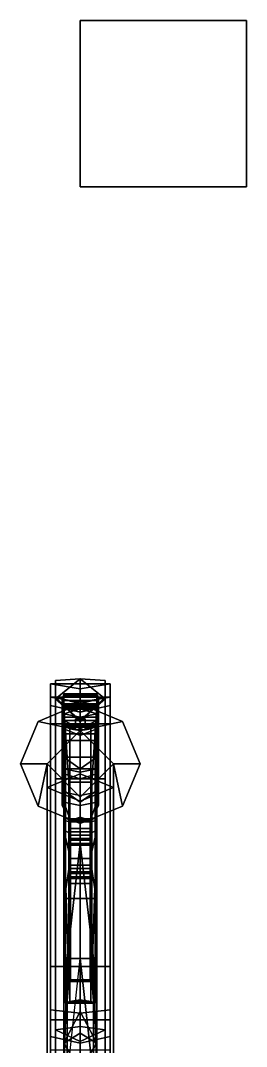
# Model space of a CAD drawing. Header units: millimetres. Extents: x -6.9 to 6.9, y -16.4 to 4.
# Drawn here: x -0.36 to 1, y -2.21 to 3.96 of the extents above; entities that cross this region are included whole.
import ezdxf

# ---------------------------------------------------------------- set-up
doc = ezdxf.new("R2010")
doc.units = ezdxf.units.MM
for name, color, linetype in [('mas_38', 7, 'Continuous'), ('mg_tripod', 7, 'Continuous'), ('mle1924_29', 7, 'Continuous'), ('pistol', 7, 'Continuous'), ('rifle_lebel', 7, 'Continuous'), ('rifle_mas', 7, 'Continuous')]:
    doc.layers.add(name, color=color, linetype=linetype)

msp = doc.modelspace()

# ---------------------------------------------------------------- linework, layer by layer
for points in [[(1, 3.96, -4.42), (1, 3.96, -5.42), (0, 3.96, -5.42), (0, 3.96, -4.42)], [(1, 3.96, -5.42), (1, 2.96, -5.42), (0, 2.96, -5.42), (0, 3.96, -5.42)], [(0, 3.96, -5.42), (0, 2.96, -5.42), (0, 2.96, -4.42), (0, 3.96, -4.42)], [(0, 3.96, -4.42), (0, 2.96, -4.42), (1, 2.96, -4.42), (1, 3.96, -4.42)], [(1, 2.96, -4.42), (1, 2.96, -5.42), (1, 3.96, -5.42), (1, 3.96, -4.42)], [(0, 2.96, -4.42), (0, 2.96, -5.42), (1, 2.96, -5.42), (1, 2.96, -4.42)]]:
    msp.add_3dface(points)
at = {"layer": 'mas_38'}
for points in [[(-0.1, -0.09, -0.24), (-0.1, -0.16, -0.73), (-0.1, -0.3, -1.08), (-0.1, -0.67, -0.18)], [(0, -0.11, -0.15), (-0.1, -0.09, -0.24), (-0.1, -0.67, -0.18), (0, -0.74, -0.11)], [(0.1, -0.09, -0.24), (0.1, -0.09, -0.24), (-0.1, -0.09, -0.24), (0, -0.11, -0.15)], [(0.1, -0.09, -0.24), (0.1, -0.16, -0.73), (-0.1, -0.16, -0.73), (-0.1, -0.09, -0.24)], [(0.1, -0.09, -0.24), (0, -0.11, -0.15), (0, -0.74, -0.11), (0.1, -0.67, -0.18)], [(0.1, -0.16, -0.73), (0.1, -0.09, -0.24), (0.1, -0.67, -0.18), (0.1, -0.3, -1.08)], [(-0.1, -0.16, -0.73), (-0.1, -0.16, -1.13), (-0.1, -0.21, -1.13), (-0.1, -0.3, -1.08)], [(0.1, -0.16, -0.73), (0.1, -0.16, -1.13), (-0.1, -0.16, -1.13), (-0.1, -0.16, -0.73)], [(0.1, -0.16, -1.13), (0, -0.18, -1.18), (0, -0.18, -1.18), (-0.1, -0.16, -1.13)], [(-0.1, -0.16, -1.13), (0, -0.18, -1.18), (0, -0.18, -1.18), (-0.1, -0.21, -1.13)], [(0, -0.18, -1.18), (0, -0.23, -1.18), (0, -0.23, -1.18), (-0.1, -0.21, -1.13)], [(0.1, -0.21, -1.13), (0, -0.18, -1.18), (0, -0.18, -1.18), (0.1, -0.16, -1.13)], [(0, -0.23, -1.18), (0, -0.18, -1.18), (0, -0.18, -1.18), (0.1, -0.21, -1.13)], [(0.1, -0.16, -1.13), (0.1, -0.16, -0.73), (0.1, -0.3, -1.08), (0.1, -0.21, -1.13)], [(-0.1, -0.21, -1.13), (0, -0.23, -1.18), (0, -0.34, -1.15), (-0.1, -0.3, -1.08)], [(0, -0.23, -1.18), (0.1, -0.21, -1.13), (0.1, -0.3, -1.08), (0, -0.34, -1.15)], [(-0.1, -0.67, -0.18), (-0.1, -0.3, -1.08), (-0.1, -0.99, -0.64), (-0.1, -0.99, -0.24)], [(-0.1, -0.3, -1.08), (0, -0.34, -1.15), (0, -0.99, -0.86), (-0.1, -0.99, -0.64)], [(0, -0.34, -1.15), (0.1, -0.3, -1.08), (0.1, -0.99, -0.64), (0, -0.99, -0.86)], [(0.1, -0.3, -1.08), (0.1, -0.67, -0.18), (0.1, -0.99, -0.24), (0.1, -0.99, -0.64)], [(0, -0.74, -0.11), (-0.1, -0.67, -0.18), (-0.1, -0.99, -0.24), (0, -0.99, -0.11)], [(0.1, -0.67, -0.18), (0, -0.74, -0.11), (0, -0.99, -0.11), (0.1, -0.99, -0.24)], [(-0.1, -0.99, -0.24), (-0.1, -0.99, -0.64), (-0.1, -1.68, -0.39), (-0.1, -1.68, -0.14)], [(0, -0.99, -0.11), (-0.1, -0.99, -0.24), (-0.1, -1.68, -0.14), (0, -1.68, -0.04)], [(-0.1, -0.99, -0.64), (0, -0.99, -0.86), (-0.08, -1.68, -0.54), (-0.1, -1.68, -0.39)], [(0, -0.99, -0.86), (0, -0.99, -0.86), (0, -1.68, -0.6), (-0.08, -1.68, -0.54)], [(0.1, -0.99, -0.24), (0, -0.99, -0.11), (0, -1.68, -0.04), (0.1, -1.68, -0.14)], [(0, -0.99, -0.86), (0.1, -0.99, -0.64), (0.1, -1.68, -0.39), (0.08, -1.68, -0.54)], [(0, -0.99, -0.86), (0, -0.99, -0.86), (0.08, -1.68, -0.54), (0, -1.68, -0.6)], [(0.1, -0.99, -0.64), (0.1, -0.99, -0.24), (0.1, -1.68, -0.14), (0.1, -1.68, -0.39)], [(-0.1, -1.68, -0.14), (-0.1, -1.68, -0.39), (-0.1, -2.39, -0.21), (-0.1, -2.37, -0.01)], [(0, -1.68, -0.04), (-0.1, -1.68, -0.14), (-0.1, -2.37, -0.01), (0, -2.35, 0.03)], [(-0.1, -2.39, -0.21), (-0.08, -1.68, -0.54), (-0.08, -2.39, -0.21), (-0.1, -2.39, -0.21)], [(-0.1, -1.68, -0.39), (-0.08, -1.68, -0.54), (-0.1, -2.39, -0.21), (-0.1, -1.68, -0.39)], [(-0.08, -2.39, -0.21), (-0.08, -1.68, -0.54), (-0.08, -2.4, -0.39), (-0.08, -2.39, -0.21)], [(-0.08, -2.4, -0.39), (0, -1.68, -0.6), (-0.08, -1.68, -0.54), (-0.08, -2.4, -0.39)], [(0, -1.68, -0.6), (0.08, -2.4, -0.39), (0.08, -2.4, -0.39), (-0.08, -2.4, -0.39)], [(0.1, -1.68, -0.14), (0, -1.68, -0.04), (0, -2.35, 0.03), (0.1, -2.37, -0.01)], [(0, -1.68, -0.6), (0.08, -1.68, -0.54), (0.08, -1.68, -0.54), (0.08, -2.4, -0.39)], [(0.08, -1.68, -0.54), (0.08, -2.39, -0.21), (0.08, -2.39, -0.21), (0.08, -2.4, -0.39)], [(0.08, -1.68, -0.54), (0.1, -2.39, -0.21), (0.1, -2.39, -0.21), (0.08, -2.39, -0.21)], [(0.08, -1.68, -0.54), (0.1, -1.68, -0.39), (0.1, -1.68, -0.39), (0.1, -2.39, -0.21)], [(0.1, -1.68, -0.39), (0.1, -1.68, -0.14), (0.1, -2.37, -0.01), (0.1, -2.39, -0.21)]]:
    msp.add_3dface(points, dxfattribs=at)
at = {"layer": 'mg_tripod'}
for points in [[(0, -0.15, -7.1), (-0.2546, -0.2554, -7.1), (-0.2546, -0.2554, -7.05), (0, -0.15, -7.05)], [(0, -0.15, -7.05), (-0.2546, -0.2554, -7.05), (0, -0.31, -7.05)], [(0.2546, -0.2554, -7.1), (0, -0.15, -7.1), (0, -0.15, -7.05), (0.2546, -0.2554, -7.05)], [(0.2546, -0.2554, -7.05), (0, -0.15, -7.05), (0, -0.15, -7.05), (0, -0.31, -7.05)], [(-0.2546, -0.2554, -7.1), (-0.36, -0.51, -7.1), (-0.36, -0.51, -7.05), (-0.2546, -0.2554, -7.05)], [(-0.2546, -0.2554, -7.05), (-0.36, -0.51, -7.05), (-0.2, -0.51, -7.05), (0, -0.31, -7.05)], [(0.36, -0.51, -7.05), (0.2546, -0.2554, -7.05), (0, -0.31, -7.05), (0.2, -0.51, -7.05)], [(0.36, -0.51, -7.1), (0.2546, -0.2554, -7.1), (0.2546, -0.2554, -7.05), (0.36, -0.51, -7.05)], [(0, -0.31, -7.05), (-0.2, -0.51, -7.05), (-0.2, -0.652, -6.8296), (0, -0.5696, -6.6471)], [(0.2, -0.51, -7.05), (0, -0.31, -7.05), (0, -0.5696, -6.6471), (0.2, -0.652, -6.8296)], [(-0.36, -0.51, -7.1), (-0.2546, -0.7646, -7.1), (-0.2546, -0.7646, -7.05), (-0.36, -0.51, -7.05)], [(-0.36, -0.51, -7.05), (-0.2546, -0.7646, -7.05), (-0.2, -0.51, -7.05)], [(-0.2546, -0.7646, -7.05), (0, -0.87, -7.05), (0, -0.71, -7.05), (-0.2, -0.51, -7.05)], [(-0.2, -0.51, -7.05), (0, -0.71, -7.05), (0, -0.7344, -7.0121), (-0.2, -0.652, -6.8296)], [(0, -0.71, -7.05), (0.2, -0.51, -7.05), (0.2, -0.652, -6.8296), (0, -0.7344, -7.0121)], [(0, -0.87, -7.05), (0.2546, -0.7646, -7.05), (0.2, -0.51, -7.05), (0, -0.71, -7.05)], [(0.2546, -0.7646, -7.05), (0.36, -0.51, -7.05), (0.2, -0.51, -7.05)], [(0.2546, -0.7646, -7.1), (0.36, -0.51, -7.1), (0.36, -0.51, -7.05), (0.2546, -0.7646, -7.05)], [(0, -0.5696, -6.6471), (-0.2, -0.652, -6.8296), (-0.2, -7.54, -3.32), (0, -7.4492, -3.1418)], [(0.2, -0.652, -6.8296), (0, -0.5696, -6.6471), (0, -7.4492, -3.1418), (0.2, -7.54, -3.32)], [(-0.2, -0.652, -6.8296), (0, -0.7344, -7.0121), (0, -7.6308, -3.4982), (-0.2, -7.54, -3.32)], [(0, -0.7344, -7.0121), (0.2, -0.652, -6.8296), (0.2, -7.54, -3.32), (0, -7.6308, -3.4982)], [(-0.2546, -0.7646, -7.1), (0, -0.87, -7.1), (0, -0.87, -7.05), (-0.2546, -0.7646, -7.05)], [(0, -0.87, -7.1), (0.2546, -0.7646, -7.1), (0.2546, -0.7646, -7.05), (0, -0.87, -7.05)]]:
    msp.add_3dface(points, dxfattribs=at)
at = {"layer": 'mle1924_29'}
for points in [[(-0.1, -0.89, -0.38), (-0.1, -0.17, -0.25), (-0.1, -0.17, -0.33), (-0.1, -0.25, -0.75)], [(-0.1, -0.89, -0.38), (-0.07, -1.81, -0.15), (-0.07, -0.62, -0.19), (-0.1, -0.17, -0.25)], [(-0.1, -0.17, -0.25), (-0.07, -0.62, -0.19), (0, -0.62, -0.14), (0, -0.2, -0.18)], [(0.1, -0.17, -0.25), (-0.1, -0.17, -0.25), (0, -0.2, -0.18)], [(-0.1, -0.17, -0.25), (0.1, -0.17, -0.25), (0.1, -0.17, -0.33), (-0.1, -0.17, -0.33)], [(-0.1, -0.17, -0.33), (0.1, -0.17, -0.33), (0.1, -0.25, -0.75), (-0.1, -0.25, -0.75)], [(0, -0.2, -0.18), (0, -0.62, -0.14), (0.07, -0.62, -0.19), (0.1, -0.17, -0.25)], [(0.07, -0.62, -0.19), (0.07, -1.81, -0.15), (0.1, -0.89, -0.38), (0.1, -0.17, -0.25)], [(0.1, -0.17, -0.33), (0.1, -0.17, -0.25), (0.1, -0.89, -0.38), (0.1, -0.25, -0.75)], [(-0.1, -0.37, -1.4), (-0.1, -0.89, -0.38), (-0.1, -0.25, -0.75), (-0.1, -0.25, -1.4)], [(0, -0.3, -1.47), (0, -0.37, -1.47), (-0.1, -0.37, -1.4), (-0.1, -0.25, -1.4)], [(-0.1, -0.25, -0.75), (0.1, -0.25, -0.75), (0.1, -0.25, -1.4), (-0.1, -0.25, -1.4)], [(-0.1, -0.25, -1.4), (0.1, -0.25, -1.4), (0, -0.3, -1.47)], [(0.1, -0.25, -1.4), (0.1, -0.37, -1.4), (0, -0.37, -1.47), (0, -0.3, -1.47)], [(0.1, -0.25, -0.75), (0.1, -0.89, -0.38), (0.1, -0.37, -1.4), (0.1, -0.25, -1.4)], [(-0.1, -1.32, -1.08), (-0.1, -1.81, -0.42), (-0.1, -0.89, -0.38), (-0.1, -0.37, -1.4)], [(0, -0.37, -1.47), (0, -1.32, -1.16), (-0.1, -1.32, -1.08), (-0.1, -0.37, -1.4)], [(0.1, -0.37, -1.4), (0.1, -1.32, -1.08), (0, -1.32, -1.16), (0, -0.37, -1.47)], [(0.1, -0.89, -0.38), (0.1, -1.81, -0.42), (0.1, -1.32, -1.08), (0.1, -0.37, -1.4)], [(-0.07, -0.62, -0.19), (-0.07, -1.81, -0.15), (0, -1.81, -0.12), (0, -0.62, -0.14)], [(0, -0.62, -0.14), (0, -1.81, -0.12), (0.07, -1.81, -0.15), (0.07, -0.62, -0.19)], [(-0.1, -1.81, -0.42), (-0.07, -1.81, -0.15), (-0.1, -0.89, -0.38), (-0.1, -1.81, -0.42)], [(0.1, -0.89, -0.38), (0.07, -1.81, -0.15), (0.1, -1.81, -0.42)], [(-0.1, -2.45, -0.69), (-0.1, -2.25, -0.56), (-0.1, -1.32, -1.08), (-0.1, -2.45, -0.69)], [(-0.1, -2.25, -0.56), (-0.1, -2.19, -0.53), (-0.1, -1.32, -1.08), (-0.1, -2.25, -0.56)], [(-0.1, -2.19, -0.53), (-0.1, -2.19, -0.45), (-0.1, -1.81, -0.42), (-0.1, -1.32, -1.08)], [(0, -1.32, -1.16), (0, -2.45, -0.74), (-0.1, -2.45, -0.69), (-0.1, -1.32, -1.08)], [(0.1, -1.32, -1.08), (0.1, -2.45, -0.69), (0, -2.45, -0.74), (0, -1.32, -1.16)], [(0.1, -1.32, -1.08), (0.1, -2.25, -0.56), (0.1, -2.45, -0.69)], [(0.1, -1.32, -1.08), (0.1, -2.19, -0.53), (0.1, -2.25, -0.56)], [(0.1, -1.81, -0.42), (0.1, -2.19, -0.45), (0.1, -2.19, -0.53), (0.1, -1.32, -1.08)], [(-0.1, -2.19, -0.45), (-0.1, -2.19, -0.28), (-0.1, -1.81, -0.42), (-0.1, -2.19, -0.45)], [(-0.1, -1.81, -0.42), (-0.1, -2.19, -0.28), (-0.07, -1.81, -0.15), (-0.1, -1.81, -0.42)], [(-0.07, -1.81, -0.15), (-0.1, -2.19, -0.28), (0, -2, -0.23), (0, -1.81, -0.12)], [(0, -1.81, -0.12), (0, -2, -0.23), (0.1, -2.19, -0.28), (0.07, -1.81, -0.15)], [(0.07, -1.81, -0.15), (0.1, -2.19, -0.28), (0.1, -1.81, -0.42)], [(0.1, -1.81, -0.42), (0.1, -2.19, -0.28), (0.1, -2.19, -0.45)], [(-0.1, -2.19, -0.28), (0, -2.13, -0.23), (0, -2, -0.23), (-0.1, -2.19, -0.28)], [(0, -2.13, -0.23), (0.1, -2.19, -0.28), (0.1, -2.19, -0.28), (0, -2, -0.23)], [(-0.1, -2.19, -0.28), (0, -2.35, -0.15), (0, -2.13, -0.23), (-0.1, -2.19, -0.28)], [(0, -2.35, -0.15), (0.1, -2.19, -0.28), (0.1, -2.19, -0.28), (0, -2.13, -0.23)], [(-0.1, -2.25, -0.56), (-0.1, -2.47, -0.12), (-0.1, -2.19, -0.45), (-0.1, -2.19, -0.53)], [(-0.1, -2.19, -0.45), (-0.1, -2.47, -0.12), (-0.1, -2.19, -0.28), (-0.1, -2.19, -0.45)], [(-0.1, -2.47, -0.12), (0, -2.47, -0.07), (0, -2.35, -0.15), (-0.1, -2.19, -0.28)], [(0, -2.47, -0.07), (0.1, -2.47, -0.12), (0.1, -2.19, -0.28), (0, -2.35, -0.15)], [(0.1, -2.19, -0.45), (0.1, -2.47, -0.12), (0.1, -2.25, -0.56), (0.1, -2.19, -0.53)], [(0.1, -2.19, -0.28), (0.1, -2.47, -0.12), (0.1, -2.19, -0.45)]]:
    msp.add_3dface(points, dxfattribs=at)
at = {"layer": 'pistol'}
for points in [[(-0.11, -0.13, -0.91), (-0.11, -0.11, -0.85), (-0.1, -0.1, -0.82), (-0.1, -0.09, -0.91)], [(-0.11, -0.13, -0.91), (-0.11, -0.13, -0.91), (-0.1, -0.09, -0.91), (-0.1, -0.11, -0.93)], [(-0.11, -0.11, -0.85), (-0.11, -0.19, -0.61), (-0.1, -0.13, -0.71), (-0.1, -0.1, -0.82)], [(-0.11, -0.13, -0.91), (-0.11, -0.45, -0.98), (-0.11, -0.76, -0.2), (-0.11, -0.11, -0.85)], [(-0.11, -0.11, -0.85), (-0.11, -0.76, -0.2), (-0.11, -0.7, -0.16), (-0.11, -0.19, -0.61)], [(-0.1, -0.47, -1), (-0.11, -0.45, -0.98), (-0.11, -0.13, -0.91), (-0.1, -0.11, -0.93)], [(0.1, -0.11, -0.93), (-0.1, -0.11, -0.93), (-0.1, -0.09, -0.91), (0.1, -0.09, -0.91)], [(0.1, -0.09, -0.91), (-0.1, -0.09, -0.91), (-0.1, -0.1, -0.82), (0.1, -0.1, -0.82)], [(0.1, -0.1, -0.82), (-0.1, -0.1, -0.82), (-0.1, -0.13, -0.71), (0.1, -0.13, -0.71)], [(0.1, -0.47, -1), (-0.1, -0.47, -1), (-0.1, -0.11, -0.93), (0.1, -0.11, -0.93)], [(0.11, -0.13, -0.91), (0.1, -0.11, -0.93), (0.1, -0.09, -0.91), (0.11, -0.11, -0.85)], [(0.11, -0.11, -0.85), (0.1, -0.09, -0.91), (0.1, -0.1, -0.82)], [(0.11, -0.19, -0.61), (0.11, -0.11, -0.85), (0.1, -0.1, -0.82), (0.1, -0.13, -0.71)], [(0.11, -0.45, -0.98), (0.1, -0.47, -1), (0.1, -0.11, -0.93), (0.11, -0.13, -0.91)], [(0.11, -0.76, -0.2), (0.11, -0.45, -0.98), (0.11, -0.13, -0.91), (0.11, -0.11, -0.85)], [(0.11, -0.7, -0.16), (0.11, -0.76, -0.2), (0.11, -0.11, -0.85), (0.11, -0.19, -0.61)], [(-0.11, -0.19, -0.61), (-0.11, -0.19, -0.61), (-0.1, -0.18, -0.59), (-0.1, -0.13, -0.71)], [(-0.11, -0.19, -0.61), (-0.11, -0.34, -0.37), (-0.1, -0.25, -0.47), (-0.1, -0.18, -0.59)], [(0.1, -0.13, -0.71), (-0.1, -0.13, -0.71), (-0.1, -0.18, -0.59), (0.1, -0.18, -0.59)], [(-0.1, -0.15, -0.18), (-0.1, -0.27, -0.18), (-0.1, -0.27, -0.18), (-0.1, -0.23, -0.13)], [(0.1, -0.27, -0.18), (-0.1, -0.27, -0.18), (-0.1, -0.15, -0.18), (0.1, -0.15, -0.18)], [(0.1, -0.15, -0.18), (-0.1, -0.15, -0.18), (-0.1, -0.23, -0.13), (0.1, -0.23, -0.13)], [(0.1, -0.18, -0.59), (-0.1, -0.18, -0.59), (-0.1, -0.25, -0.47), (0.1, -0.25, -0.47)], [(0.1, -0.18, -0.59), (0.11, -0.19, -0.61), (0.1, -0.13, -0.71), (0.1, -0.18, -0.59)], [(0.1, -0.27, -0.18), (0.1, -0.27, -0.18), (0.1, -0.15, -0.18), (0.1, -0.23, -0.13)], [(0.11, -0.34, -0.37), (0.11, -0.19, -0.61), (0.1, -0.18, -0.59), (0.1, -0.25, -0.47)], [(-0.11, -0.19, -0.61), (-0.11, -0.7, -0.16), (-0.11, -0.67, -0.09), (-0.11, -0.34, -0.37)], [(-0.1, -0.23, -0.13), (-0.1, -0.27, -0.18), (-0.1, -0.36, -0.08), (-0.1, -0.28, -0.08)], [(0.1, -0.23, -0.13), (-0.1, -0.23, -0.13), (-0.1, -0.28, -0.08), (0.1, -0.28, -0.08)], [(0.03, -0.24, 0.04), (0.03, -0.24, 0.01), (-0.03, -0.24, 0.01), (-0.03, -0.24, 0.04)], [(0.03, -0.28, 0.07), (0.03, -0.24, 0.04), (-0.03, -0.24, 0.04), (-0.03, -0.28, 0.07)], [(0.03, -0.24, 0.01), (0.03, -0.28, -0.02), (-0.03, -0.28, -0.02), (-0.03, -0.24, 0.01)], [(-0.03, -0.24, 0.04), (-0.03, -0.24, 0.01), (-0.03, -0.28, -0.02), (-0.03, -0.28, -0.01)], [(-0.03, -0.28, 0.07), (-0.03, -0.24, 0.04), (-0.03, -0.28, -0.01), (-0.03, -0.3, 0.0536)], [(0.03, -0.28, -0.01), (0.03, -0.28, -0.02), (0.03, -0.24, 0.01), (0.03, -0.24, 0.04)], [(0.03, -0.3, 0.0536), (0.03, -0.28, -0.01), (0.03, -0.24, 0.04), (0.03, -0.28, 0.07)], [(0.1, -0.36, -0.08), (0.1, -0.27, -0.18), (0.1, -0.23, -0.13), (0.1, -0.28, -0.08)], [(0.11, -0.67, -0.09), (0.11, -0.7, -0.16), (0.11, -0.19, -0.61), (0.11, -0.34, -0.37)], [(-0.11, -0.34, -0.37), (-0.11, -0.34, -0.37), (-0.1, -0.33, -0.35), (-0.1, -0.25, -0.47)], [(-0.11, -0.29, -0.19), (-0.11, -0.37, -0.09), (-0.1, -0.36, -0.08), (-0.1, -0.27, -0.18)], [(-0.11, -0.29, -0.19), (-0.11, -0.29, -0.19), (-0.1, -0.27, -0.18), (-0.1, -0.29, -0.21)], [(-0.11, -0.36, -0.27), (-0.11, -0.67, -0.09), (-0.11, -0.37, -0.09), (-0.11, -0.29, -0.19)], [(-0.11, -0.36, -0.27), (-0.11, -0.29, -0.19), (-0.1, -0.29, -0.21), (-0.1, -0.33, -0.27)], [(0.1, -0.25, -0.47), (-0.1, -0.25, -0.47), (-0.1, -0.33, -0.35), (0.1, -0.33, -0.35)], [(0.1, -0.29, -0.21), (-0.1, -0.29, -0.21), (-0.1, -0.27, -0.18), (0.1, -0.27, -0.18)], [(-0.1, -0.7, -0.07), (-0.1, -0.7, -0.07), (-0.1, -1.82, -0.01), (-0.1, -0.28, -0.01)], [(0.1, -0.28, -0.01), (0.1, -0.28, -0.08), (-0.1, -0.28, -0.08), (-0.1, -0.28, -0.01)], [(-0.1, -0.28, -0.01), (-0.1, -1.82, -0.01), (-0.09, -1.82, -0.01), (-0.09, -0.28, -0.01)], [(-0.1, -0.28, -0.08), (-0.1, -0.69, -0.08), (-0.1, -0.7, -0.07), (-0.1, -0.28, -0.01)], [(0.1, -0.33, -0.27), (-0.1, -0.33, -0.27), (-0.1, -0.29, -0.21), (0.1, -0.29, -0.21)], [(-0.0636, -0.3, 0.0536), (-0.09, -0.28, -0.01), (-0.09, -1.95, -0.01), (-0.0636, -1.94, 0.0536)], [(-0.03, -0.3, 0.0536), (-0.03, -0.28, -0.01), (-0.09, -0.28, -0.01), (-0.0636, -0.3, 0.0536)], [(0, -0.31, 0.07), (-0.0636, -0.3, 0.0536), (-0.0636, -1.94, 0.0536), (0, -1.93, 0.07)], [(-0.03, -0.305, 0.0618), (-0.03, -0.3, 0.0536), (-0.0636, -0.3, 0.0536), (-0.03, -0.305, 0.0618)], [(0, -0.31, 0.07), (-0.03, -0.305, 0.0618), (-0.0636, -0.3, 0.0536), (0, -0.31, 0.07)], [(0.03, -0.305, 0.0618), (0.03, -0.28, 0.07), (-0.03, -0.28, 0.07), (-0.03, -0.305, 0.0618)], [(-0.03, -0.305, 0.0618), (-0.03, -0.28, 0.07), (-0.03, -0.3, 0.0536)], [(0, -0.31, 0.07), (0.03, -0.305, 0.0618), (-0.03, -0.305, 0.0618), (0, -0.31, 0.07)], [(0.0636, -0.3, 0.0536), (0, -0.31, 0.07), (0, -1.93, 0.07), (0.0636, -1.94, 0.0536)], [(0, -0.31, 0.07), (0.0636, -0.3, 0.0536), (0.03, -0.305, 0.0618), (0, -0.31, 0.07)], [(0.0636, -0.3, 0.0536), (0.09, -0.28, -0.01), (0.03, -0.28, -0.01), (0.03, -0.3, 0.0536)], [(0.03, -0.3, 0.0536), (0.03, -0.3, 0.0536), (0.03, -0.28, 0.07), (0.03, -0.305, 0.0618)], [(0.0636, -0.3, 0.0536), (0.0636, -0.3, 0.0536), (0.03, -0.3, 0.0536), (0.03, -0.305, 0.0618)], [(0.09, -0.28, -0.01), (0.0636, -0.3, 0.0536), (0.0636, -1.94, 0.0536), (0.09, -1.95, -0.01)], [(0.09, -1.82, -0.01), (0.1, -1.82, -0.01), (0.1, -0.28, -0.01), (0.09, -0.28, -0.01)], [(0.11, -0.34, -0.37), (0.11, -0.34, -0.37), (0.1, -0.25, -0.47), (0.1, -0.33, -0.35)], [(0.1, -0.36, -0.08), (0.11, -0.37, -0.09), (0.11, -0.29, -0.19), (0.1, -0.27, -0.18)], [(0.1, -0.27, -0.18), (0.11, -0.29, -0.19), (0.1, -0.29, -0.21), (0.1, -0.27, -0.18)], [(0.1, -1.82, -0.01), (0.1, -0.7, -0.07), (0.1, -0.7, -0.07), (0.1, -0.28, -0.01)], [(0.1, -0.7, -0.07), (0.1, -0.69, -0.08), (0.1, -0.28, -0.08), (0.1, -0.28, -0.01)], [(0.11, -0.29, -0.19), (0.11, -0.36, -0.27), (0.1, -0.33, -0.27), (0.1, -0.29, -0.21)], [(0.11, -0.37, -0.09), (0.11, -0.67, -0.09), (0.11, -0.36, -0.27), (0.11, -0.29, -0.19)], [(-0.11, -0.34, -0.37), (-0.11, -0.36, -0.27), (-0.1, -0.33, -0.27), (-0.1, -0.33, -0.35)], [(-0.11, -0.34, -0.37), (-0.11, -0.67, -0.09), (-0.11, -0.67, -0.09), (-0.11, -0.36, -0.27)], [(-0.11, -0.37, -0.09), (-0.11, -0.67, -0.09), (-0.1, -0.69, -0.08), (-0.1, -0.36, -0.08)], [(0.1, -0.33, -0.35), (-0.1, -0.33, -0.35), (-0.1, -0.33, -0.27), (0.1, -0.33, -0.27)], [(0.11, -0.36, -0.27), (0.11, -0.34, -0.37), (0.1, -0.33, -0.35), (0.1, -0.33, -0.27)], [(0.1, -0.69, -0.08), (0.11, -0.67, -0.09), (0.11, -0.37, -0.09), (0.1, -0.36, -0.08)], [(0.11, -0.67, -0.09), (0.11, -0.67, -0.09), (0.11, -0.34, -0.37), (0.11, -0.36, -0.27)], [(-0.11, -0.45, -0.98), (-0.1, -0.47, -1), (-0.1, -0.78, -0.19), (-0.11, -0.76, -0.2)], [(-0.1, -0.57, -0.77), (-0.1, -0.68, -0.49), (-0.1, -0.78, -0.19), (-0.1, -0.47, -1)], [(-0.1, -0.57, -0.77), (-0.1, -0.47, -1), (-0.1, -0.54, -0.87), (-0.1, -0.57, -0.77)], [(-0.1, -0.54, -0.87), (-0.1, -0.47, -1), (-0.1, -0.54, -1.01), (-0.1, -0.54, -0.87)], [(-0.1, -0.54, -1.01), (-0.1, -0.47, -1), (0, -0.54, -1.01), (-0.1, -0.54, -1.01)], [(0, -0.54, -1.01), (-0.1, -0.47, -1), (0.1, -0.47, -1), (0, -0.54, -1.01)], [(0, -0.54, -1.01), (0.1, -0.47, -1), (0.1, -0.54, -1.01)], [(0.1, -0.47, -1), (0.11, -0.45, -0.98), (0.11, -0.76, -0.2), (0.1, -0.78, -0.19)], [(0.1, -0.78, -0.19), (0.1, -0.68, -0.49), (0.1, -0.57, -0.77), (0.1, -0.47, -1)], [(0.1, -0.54, -0.87), (0.1, -0.47, -1), (0.1, -0.57, -0.77)], [(0.1, -0.54, -1.01), (0.1, -0.47, -1), (0.1, -0.54, -0.87)], [(-0.1, -0.54, -0.87), (-0.1, -0.54, -1.01), (0, -0.54, -1.01), (-0.1, -0.54, -0.87)], [(-0.1, -0.54, -0.87), (0, -0.54, -1.01), (0, -0.56, -0.89), (-0.1, -0.54, -0.87)], [(-0.1, -0.57, -0.77), (-0.1, -0.54, -0.87), (0, -0.56, -0.89), (0, -0.6, -0.75)], [(0, -0.54, -1.01), (0.1, -0.54, -1.01), (0.1, -0.54, -0.87)], [(0, -0.56, -0.89), (0, -0.54, -1.01), (0.1, -0.54, -0.87)], [(0, -0.6, -0.75), (0, -0.56, -0.89), (0.1, -0.54, -0.87), (0.1, -0.57, -0.77)], [(-0.1, -0.68, -0.49), (-0.1, -0.57, -0.77), (0, -0.6, -0.75), (0, -0.7, -0.53)], [(0, -0.7, -0.53), (0, -0.6, -0.75), (0.1, -0.57, -0.77), (0.1, -0.68, -0.49)], [(-0.11, -0.7, -0.16), (-0.1, -0.71, -0.14), (-0.1, -0.69, -0.08), (-0.11, -0.67, -0.09)], [(0.1, -0.71, -0.14), (0.11, -0.7, -0.16), (0.11, -0.67, -0.09), (0.1, -0.69, -0.08)], [(-0.11, -0.76, -0.2), (-0.1, -0.78, -0.19), (-0.1, -0.71, -0.14), (-0.11, -0.7, -0.16)], [(-0.1, -0.78, -0.19), (-0.1, -0.68, -0.49), (-0.1, -0.74, -0.43), (-0.1, -0.78, -0.19)], [(-0.1, -0.74, -0.43), (-0.1, -0.68, -0.49), (0, -0.7, -0.53), (0, -0.76, -0.44)], [(-0.1, -0.71, -0.14), (-0.1, -0.71, -0.14), (-0.1, -0.7, -0.07), (-0.1, -0.69, -0.08)], [(-0.1, -1.34, -0.13), (-0.1, -1.82, -0.13), (-0.1, -1.82, -0.01), (-0.1, -0.7, -0.07)], [(-0.1, -0.71, -0.14), (-0.1, -0.78, -0.19), (-0.1, -0.91, -0.15), (-0.1, -0.7, -0.07)], [(-0.1, -0.91, -0.15), (-0.06, -1.08, -0.19), (-0.1, -1.34, -0.13), (-0.1, -0.7, -0.07)], [(-0.1, -0.78, -0.19), (-0.1, -0.74, -0.43), (-0.1, -0.83, -0.39), (-0.1, -0.78, -0.19)], [(-0.06, -0.85, -0.41), (-0.1, -0.74, -0.43), (0, -0.76, -0.44), (0, -0.83, -0.39)], [(-0.1, -0.83, -0.39), (-0.1, -0.74, -0.43), (-0.1, -0.74, -0.43), (-0.06, -0.85, -0.41)], [(0, -0.76, -0.44), (0, -0.7, -0.53), (0.1, -0.68, -0.49), (0.1, -0.74, -0.43)], [(0, -0.83, -0.39), (0, -0.76, -0.44), (0.1, -0.74, -0.43), (0.06, -0.85, -0.41)], [(0.1, -1.34, -0.13), (0.06, -1.08, -0.19), (0.1, -0.91, -0.15), (0.1, -0.7, -0.07)], [(0.06, -0.85, -0.41), (0.1, -0.74, -0.43), (0.1, -0.74, -0.43), (0.1, -0.83, -0.39)], [(0.1, -0.74, -0.43), (0.1, -0.68, -0.49), (0.1, -0.78, -0.19)], [(0.1, -0.7, -0.07), (0.1, -0.71, -0.14), (0.1, -0.71, -0.14), (0.1, -0.69, -0.08)], [(0.1, -1.82, -0.01), (0.1, -1.82, -0.13), (0.1, -1.34, -0.13), (0.1, -0.7, -0.07)], [(0.1, -0.91, -0.15), (0.1, -0.78, -0.19), (0.1, -0.71, -0.14), (0.1, -0.7, -0.07)], [(0.1, -0.78, -0.19), (0.11, -0.76, -0.2), (0.11, -0.7, -0.16), (0.1, -0.71, -0.14)], [(0.1, -0.83, -0.39), (0.1, -0.74, -0.43), (0.1, -0.78, -0.19)], [(-0.1, -0.78, -0.19), (-0.1, -0.85, -0.2), (-0.1, -0.91, -0.15), (-0.1, -0.78, -0.19)], [(-0.1, -0.78, -0.19), (-0.1, -0.83, -0.25), (-0.1, -0.85, -0.2), (-0.1, -0.78, -0.19)], [(-0.1, -0.78, -0.19), (-0.1, -0.83, -0.39), (-0.1, -0.83, -0.25), (-0.1, -0.78, -0.19)], [(0.1, -0.91, -0.15), (0.1, -0.85, -0.2), (0.1, -0.78, -0.19)], [(0.1, -0.85, -0.2), (0.1, -0.83, -0.25), (0.1, -0.78, -0.19)], [(0.1, -0.83, -0.25), (0.1, -0.83, -0.39), (0.1, -0.78, -0.19)], [(-0.1, -0.85, -0.2), (-0.1, -0.83, -0.25), (-0.06, -0.85, -0.29), (-0.06, -0.86, -0.25)], [(-0.1, -0.83, -0.39), (-0.1, -0.83, -0.39), (-0.06, -0.84, -0.39), (-0.06, -0.84, -0.36)], [(-0.1, -0.83, -0.25), (-0.1, -0.83, -0.39), (-0.06, -0.85, -0.33), (-0.06, -0.85, -0.29)], [(-0.1, -0.83, -0.39), (-0.1, -0.83, -0.39), (-0.06, -0.84, -0.36), (-0.06, -0.85, -0.33)], [(-0.1, -0.83, -0.39), (-0.06, -0.85, -0.41), (-0.06, -0.85, -0.41), (-0.06, -0.84, -0.39)], [(-0.1, -0.91, -0.15), (-0.1, -0.85, -0.2), (-0.06, -0.86, -0.25), (-0.06, -0.93, -0.19)], [(-0.06, -0.84, -0.36), (-0.06, -0.84, -0.39), (-0.06, -0.85, -0.41), (-0.06, -0.86, -0.4)], [(0.06, -0.86, -0.4), (0.06, -0.84, -0.36), (-0.06, -0.84, -0.36), (-0.06, -0.86, -0.4)], [(0.06, -0.84, -0.36), (0.06, -0.85, -0.33), (-0.06, -0.85, -0.33), (-0.06, -0.84, -0.36)], [(-0.06, -0.86, -0.4), (-0.06, -0.85, -0.41), (-0.06, -0.92, -0.41), (-0.06, -0.92, -0.4)], [(-0.06, -0.86, -0.25), (-0.06, -0.85, -0.29), (-0.06, -0.94, -0.29), (-0.06, -0.94, -0.25)], [(-0.06, -0.85, -0.29), (-0.06, -0.85, -0.33), (-0.06, -0.97, -0.35), (-0.06, -0.94, -0.29)], [(-0.06, -0.85, -0.33), (-0.06, -0.9, -0.38), (-0.06, -0.97, -0.38), (-0.06, -0.97, -0.35)], [(0.06, -0.85, -0.41), (0.06, -0.92, -0.41), (-0.06, -0.92, -0.41), (-0.06, -0.85, -0.41)], [(0.06, -0.85, -0.33), (0.06, -0.9, -0.38), (-0.06, -0.9, -0.38), (-0.06, -0.85, -0.33)], [(-0.06, -0.93, -0.19), (-0.06, -0.86, -0.25), (-0.06, -0.94, -0.25), (-0.06, -0.96, -0.19)], [(0.06, -0.92, -0.4), (0.06, -0.86, -0.4), (-0.06, -0.86, -0.4), (-0.06, -0.92, -0.4)], [(0.06, -0.84, -0.39), (0.1, -0.83, -0.39), (0.1, -0.83, -0.39), (0.06, -0.84, -0.36)], [(0.06, -0.84, -0.36), (0.1, -0.83, -0.39), (0.1, -0.83, -0.39), (0.1, -0.83, -0.25)], [(0.06, -0.85, -0.29), (0.1, -0.83, -0.25), (0.1, -0.85, -0.2), (0.06, -0.86, -0.25)], [(0.06, -0.85, -0.33), (0.1, -0.83, -0.25), (0.1, -0.83, -0.25), (0.06, -0.85, -0.29)], [(0.06, -0.85, -0.33), (0.06, -0.84, -0.36), (0.06, -0.84, -0.36), (0.1, -0.83, -0.25)], [(0.06, -0.85, -0.41), (0.1, -0.83, -0.39), (0.1, -0.83, -0.39), (0.06, -0.84, -0.39)], [(0.06, -0.85, -0.41), (0.06, -0.84, -0.39), (0.06, -0.84, -0.36), (0.06, -0.86, -0.4)], [(0.06, -0.92, -0.41), (0.06, -0.85, -0.41), (0.06, -0.86, -0.4), (0.06, -0.92, -0.4)], [(0.06, -0.94, -0.29), (0.06, -0.85, -0.29), (0.06, -0.86, -0.25), (0.06, -0.94, -0.25)], [(0.06, -0.97, -0.35), (0.06, -0.85, -0.33), (0.06, -0.85, -0.29), (0.06, -0.94, -0.29)], [(0.06, -0.97, -0.38), (0.06, -0.9, -0.38), (0.06, -0.85, -0.33), (0.06, -0.97, -0.35)], [(0.06, -0.86, -0.25), (0.1, -0.85, -0.2), (0.1, -0.91, -0.15), (0.06, -0.93, -0.19)], [(0.06, -0.94, -0.25), (0.06, -0.86, -0.25), (0.06, -0.93, -0.19), (0.06, -0.96, -0.19)], [(-0.1, -0.91, -0.15), (-0.1, -0.91, -0.15), (-0.06, -0.93, -0.19), (-0.06, -1.08, -0.19)], [(0.06, -0.9, -0.38), (0.06, -0.97, -0.38), (-0.06, -0.97, -0.38), (-0.06, -0.9, -0.38)], [(-0.06, -0.92, -0.4), (-0.06, -0.92, -0.41), (-0.06, -1.12, -0.4), (-0.06, -1.12, -0.39)], [(0.06, -0.92, -0.41), (0.06, -1.12, -0.4), (-0.06, -1.12, -0.4), (-0.06, -0.92, -0.41)], [(0.06, -1.12, -0.39), (0.06, -0.92, -0.4), (-0.06, -0.92, -0.4), (-0.06, -1.12, -0.39)], [(0.06, -0.93, -0.19), (0.1, -0.91, -0.15), (0.1, -0.91, -0.15), (0.06, -1.08, -0.19)], [(0.06, -1.12, -0.4), (0.06, -0.92, -0.41), (0.06, -0.92, -0.4), (0.06, -1.12, -0.39)], [(0.06, -0.97, -0.35), (0.06, -0.94, -0.29), (-0.06, -0.94, -0.29), (-0.06, -0.97, -0.35)], [(0.06, -0.94, -0.29), (0.06, -0.94, -0.25), (-0.06, -0.94, -0.25), (-0.06, -0.94, -0.29)], [(0.06, -0.94, -0.25), (0.06, -0.96, -0.19), (-0.06, -0.96, -0.19), (-0.06, -0.94, -0.25)], [(0.06, -0.96, -0.19), (0.06, -1.08, -0.19), (-0.06, -1.08, -0.19), (-0.06, -0.96, -0.19)], [(-0.06, -0.97, -0.35), (-0.06, -0.97, -0.38), (-0.06, -1, -0.37)], [(0.06, -0.97, -0.38), (0.06, -1, -0.37), (-0.06, -1, -0.37), (-0.06, -0.97, -0.38)], [(0.06, -1, -0.37), (0.06, -0.97, -0.35), (-0.06, -0.97, -0.35), (-0.06, -1, -0.37)], [(0.06, -1, -0.37), (0.06, -0.97, -0.38), (0.06, -0.97, -0.35), (0.06, -1, -0.37)], [(-0.06, -1.08, -0.19), (-0.06, -1.82, -0.19), (-0.1, -1.82, -0.13), (-0.1, -1.34, -0.13)], [(-0.06, -1.14, -0.22), (-0.06, -1.2, -0.22), (-0.06, -1.23, -0.19), (-0.06, -1.08, -0.19)], [(0.06, -1.08, -0.19), (0.06, -1.14, -0.22), (-0.06, -1.14, -0.22), (-0.06, -1.08, -0.19)], [(0.1, -1.82, -0.13), (0.06, -1.82, -0.19), (0.06, -1.08, -0.19), (0.1, -1.34, -0.13)], [(0.06, -1.23, -0.19), (0.06, -1.2, -0.22), (0.06, -1.14, -0.22), (0.06, -1.08, -0.19)], [(-0.06, -1.12, -0.39), (-0.06, -1.12, -0.4), (-0.06, -1.17, -0.34), (-0.06, -1.16, -0.34)], [(0.06, -1.12, -0.4), (0.06, -1.17, -0.34), (-0.06, -1.17, -0.34), (-0.06, -1.12, -0.4)], [(0.06, -1.16, -0.34), (0.06, -1.12, -0.39), (-0.06, -1.12, -0.39), (-0.06, -1.16, -0.34)], [(-0.06, -1.17, -0.27), (-0.06, -1.19, -0.27), (-0.06, -1.2, -0.22), (-0.06, -1.14, -0.22)], [(0.06, -1.14, -0.22), (0.06, -1.17, -0.27), (-0.06, -1.17, -0.27), (-0.06, -1.14, -0.22)], [(-0.06, -1.16, -0.34), (-0.06, -1.17, -0.34), (-0.06, -1.19, -0.27), (-0.06, -1.17, -0.27)], [(0.06, -1.17, -0.27), (0.06, -1.16, -0.34), (-0.06, -1.16, -0.34), (-0.06, -1.17, -0.27)], [(0.06, -1.17, -0.34), (0.06, -1.19, -0.27), (-0.06, -1.19, -0.27), (-0.06, -1.17, -0.34)], [(0.06, -1.17, -0.34), (0.06, -1.12, -0.4), (0.06, -1.12, -0.39), (0.06, -1.16, -0.34)], [(0.06, -1.2, -0.22), (0.06, -1.19, -0.27), (0.06, -1.17, -0.27), (0.06, -1.14, -0.22)], [(0.06, -1.19, -0.27), (0.06, -1.17, -0.34), (0.06, -1.16, -0.34), (0.06, -1.17, -0.27)], [(0.06, -1.19, -0.27), (0.06, -1.2, -0.22), (-0.06, -1.2, -0.22), (-0.06, -1.19, -0.27)], [(0.06, -1.2, -0.22), (0.06, -1.23, -0.19), (-0.06, -1.23, -0.19), (-0.06, -1.2, -0.22)], [(0.06, -1.23, -0.19), (0.06, -1.82, -0.19), (-0.06, -1.82, -0.19), (-0.06, -1.23, -0.19)], [(-0.1, -1.82, -0.01), (-0.1, -1.82, -0.13), (-0.09, -1.82, -0.07), (-0.09, -1.82, -0.01)], [(-0.1, -1.82, -0.13), (-0.06, -1.82, -0.19), (-0.0636, -1.82, -0.1336), (-0.09, -1.82, -0.07)], [(-0.09, -1.82, -0.01), (-0.09, -1.82, -0.07), (-0.09, -1.95, -0.07), (-0.09, -1.95, -0.01)], [(-0.09, -1.82, -0.07), (-0.0636, -1.82, -0.1336), (-0.0636, -1.95, -0.1336), (-0.09, -1.95, -0.07)], [(-0.0636, -1.82, -0.1336), (0, -1.82, -0.16), (0, -1.95, -0.16), (-0.0636, -1.95, -0.1336)], [(-0.06, -1.82, -0.19), (-0.06, -1.82, -0.19), (0, -1.82, -0.16), (-0.0636, -1.82, -0.1336)], [(-0.06, -1.82, -0.19), (0.06, -1.82, -0.19), (0.0636, -1.82, -0.1336), (0, -1.82, -0.16)], [(0, -1.82, -0.16), (0.0636, -1.82, -0.1336), (0.0636, -1.95, -0.1336), (0, -1.95, -0.16)], [(0.06, -1.82, -0.19), (0.1, -1.82, -0.13), (0.09, -1.82, -0.07), (0.0636, -1.82, -0.1336)], [(0.0636, -1.82, -0.1336), (0.09, -1.82, -0.07), (0.09, -1.95, -0.07), (0.0636, -1.95, -0.1336)], [(0.09, -1.82, -0.07), (0.09, -1.82, -0.01), (0.09, -1.95, -0.01), (0.09, -1.95, -0.07)], [(0.1, -1.82, -0.13), (0.1, -1.82, -0.01), (0.09, -1.82, -0.01), (0.09, -1.82, -0.07)], [(0.09, -1.95, -0.01), (0.0636, -1.94, 0.0536), (-0.0636, -1.94, 0.0536), (-0.09, -1.95, -0.01)], [(0.09, -1.95, -0.07), (0.09, -1.95, -0.01), (-0.09, -1.95, -0.01), (-0.09, -1.95, -0.07)], [(0.0636, -1.95, -0.1336), (0.09, -1.95, -0.07), (-0.09, -1.95, -0.07), (-0.0636, -1.95, -0.1336)], [(-0.0636, -1.94, 0.0536), (0.0636, -1.94, 0.0536), (0, -1.93, 0.07), (-0.0636, -1.94, 0.0536)], [(0, -1.95, -0.16), (0.0636, -1.95, -0.1336), (-0.0636, -1.95, -0.1336), (0, -1.95, -0.16)]]:
    msp.add_3dface(points, dxfattribs=at)
at = {"layer": 'rifle_lebel'}
for points in [[(0, 0, -0.42), (-0.15, -0.01, -0.5), (-0.15, -0.12, -0.5)], [(0, -0.25, -0.38), (0, 0, -0.42), (-0.15, -0.12, -0.5)], [(-0.15, -0.01, -0.5), (0, 0, -0.42), (0, -0.15, -1.59), (-0.15, -0.11, -1.39)], [(0.15, -0.12, -0.5), (0.15, -0.01, -0.5), (0, 0, -0.42), (0.15, -0.12, -0.5)], [(0.15, -0.12, -0.5), (0, 0, -0.42), (0, -0.25, -0.38), (0.15, -0.12, -0.5)], [(0, 0, -0.42), (0.15, -0.01, -0.5), (0.15, -0.11, -1.39), (0, -0.15, -1.59)], [(-0.15, -0.12, -0.5), (-0.15, -0.01, -0.5), (-0.15, -0.11, -1.39)], [(0.15, -0.11, -1.39), (0.15, -0.01, -0.5), (0.15, -0.12, -0.5), (0.15, -0.11, -1.39)], [(-0.15, -2.11, -0.42), (-0.15, -0.12, -0.5), (-0.15, -0.11, -1.39), (-0.15, -0.6, -1.32)], [(-0.15, -0.11, -1.39), (0, -0.15, -1.59), (0, -0.26, -1.59)], [(-0.15, -0.6, -1.32), (-0.15, -0.11, -1.39), (0, -0.26, -1.59), (0, -0.6, -1.48)], [(0, -2.09, -0.28), (0, -0.25, -0.38), (-0.15, -0.12, -0.5), (-0.15, -2.11, -0.42)], [(0, -0.26, -1.59), (0, -0.15, -1.59), (0.15, -0.11, -1.39), (0, -0.26, -1.59)], [(0, -0.26, -1.59), (0.15, -0.11, -1.39), (0.15, -0.6, -1.32), (0, -0.6, -1.48)], [(0.15, -0.12, -0.5), (0, -0.25, -0.38), (0, -2.09, -0.28), (0.15, -2.11, -0.42)], [(0.15, -0.11, -1.39), (0.15, -0.12, -0.5), (0.15, -2.11, -0.42), (0.15, -0.6, -1.32)], [(-0.15, -2.28, -0.53), (-0.15, -2.11, -0.42), (-0.15, -0.6, -1.32), (-0.15, -2.28, -0.75)], [(-0.15, -2.28, -0.75), (-0.15, -0.6, -1.32), (0, -0.6, -1.48), (0, -2.28, -0.87)], [(0, -0.6, -1.48), (0.15, -0.6, -1.32), (0.15, -2.28, -0.75), (0, -2.28, -0.87)], [(0.15, -0.6, -1.32), (0.15, -2.11, -0.42), (0.15, -2.28, -0.53), (0.15, -2.28, -0.75)], [(0, -2.18, -0.33), (0, -2.09, -0.28), (-0.15, -2.11, -0.42)], [(0.15, -2.11, -0.42), (0, -2.09, -0.28), (0, -2.18, -0.33), (0.15, -2.11, -0.42)], [(0, -2.29, -0.4), (0, -2.18, -0.33), (-0.15, -2.11, -0.42), (-0.15, -2.28, -0.53)], [(0.15, -2.11, -0.42), (0, -2.18, -0.33), (0, -2.29, -0.4), (0.15, -2.28, -0.53)]]:
    msp.add_3dface(points, dxfattribs=at)
at = {"layer": 'rifle_mas'}
for points in [[(-0.18, -0.16, -1.65), (-0.18, -1.73, -0.34), (-0.18, -0.03, -0.62), (-0.18, -0.11, -1.57)], [(-0.18, -0.11, -1.57), (-0.18, -0.03, -0.62), (0.18, -0.03, -0.62), (0.18, -0.11, -1.57)], [(-0.18, -0.03, -0.62), (0, -0.06, -0.57), (0, -0.06, -0.57), (0.18, -0.03, -0.62)], [(-0.18, -1.73, -0.34), (0, -1.73, -0.31), (0, -0.06, -0.57), (-0.18, -0.03, -0.62)], [(0, -1.73, -0.31), (0.18, -1.73, -0.34), (0.18, -0.03, -0.62), (0, -0.06, -0.57)], [(0.18, -1.73, -0.34), (0.18, -0.16, -1.65), (0.18, -0.11, -1.57), (0.18, -0.03, -0.62)], [(0, -0.2, -1.75), (-0.18, -0.16, -1.65), (-0.18, -0.11, -1.57), (0, -0.14, -1.68)], [(0.18, -0.11, -1.57), (0, -0.14, -1.68), (-0.18, -0.11, -1.57), (0.18, -0.11, -1.57)], [(0.18, -0.16, -1.65), (0, -0.2, -1.75), (0, -0.14, -1.68), (0.18, -0.11, -1.57)], [(-0.18, -0.27, -1.71), (-0.18, -1.99, -0.32), (-0.18, -1.73, -0.34), (-0.18, -0.16, -1.65)], [(0, -0.27, -1.77), (-0.18, -0.27, -1.71), (-0.18, -0.16, -1.65), (0, -0.2, -1.75)], [(0.18, -0.27, -1.71), (0, -0.27, -1.77), (0, -0.2, -1.75), (0.18, -0.16, -1.65)], [(0.18, -1.99, -0.32), (0.18, -0.27, -1.71), (0.18, -0.16, -1.65), (0.18, -1.73, -0.34)], [(-0.18, -2.05, -0.94), (-0.18, -2.15, -0.45), (-0.18, -1.99, -0.32), (-0.18, -0.27, -1.71)], [(0, -2.05, -1), (-0.18, -2.05, -0.94), (-0.18, -0.27, -1.71), (0, -0.27, -1.77)], [(0.18, -2.05, -0.94), (0, -2.05, -1), (0, -0.27, -1.77), (0.18, -0.27, -1.71)], [(0.18, -2.15, -0.45), (0.18, -2.05, -0.94), (0.18, -0.27, -1.71), (0.18, -1.99, -0.32)], [(-0.18, -1.99, -0.32), (0, -2.01, -0.29), (0, -1.73, -0.31), (-0.18, -1.73, -0.34)], [(0, -2.01, -0.29), (0.18, -1.99, -0.32), (0.18, -1.73, -0.34), (0, -1.73, -0.31)], [(-0.18, -2.15, -0.45), (0, -2.19, -0.41), (0, -2.01, -0.29), (-0.18, -1.99, -0.32)], [(0, -2.19, -0.41), (0.18, -2.15, -0.45), (0.18, -1.99, -0.32), (0, -2.01, -0.29)], [(-0.18, -2.34, -0.94), (-0.18, -2.23, -0.45), (-0.18, -2.15, -0.45), (-0.18, -2.05, -0.94)], [(0, -2.4, -0.97), (-0.18, -2.34, -0.94), (-0.18, -2.05, -0.94), (0, -2.05, -1)], [(0.18, -2.34, -0.94), (0, -2.4, -0.97), (0, -2.05, -1), (0.18, -2.05, -0.94)], [(0.18, -2.23, -0.45), (0.18, -2.34, -0.94), (0.18, -2.05, -0.94), (0.18, -2.15, -0.45)], [(-0.18, -2.23, -0.45), (0, -2.23, -0.41), (0, -2.19, -0.41), (-0.18, -2.15, -0.45)], [(0, -2.23, -0.41), (0.18, -2.23, -0.45), (0.18, -2.15, -0.45), (0, -2.19, -0.41)]]:
    msp.add_3dface(points, dxfattribs=at)

doc.saveas('drawing.dxf')
